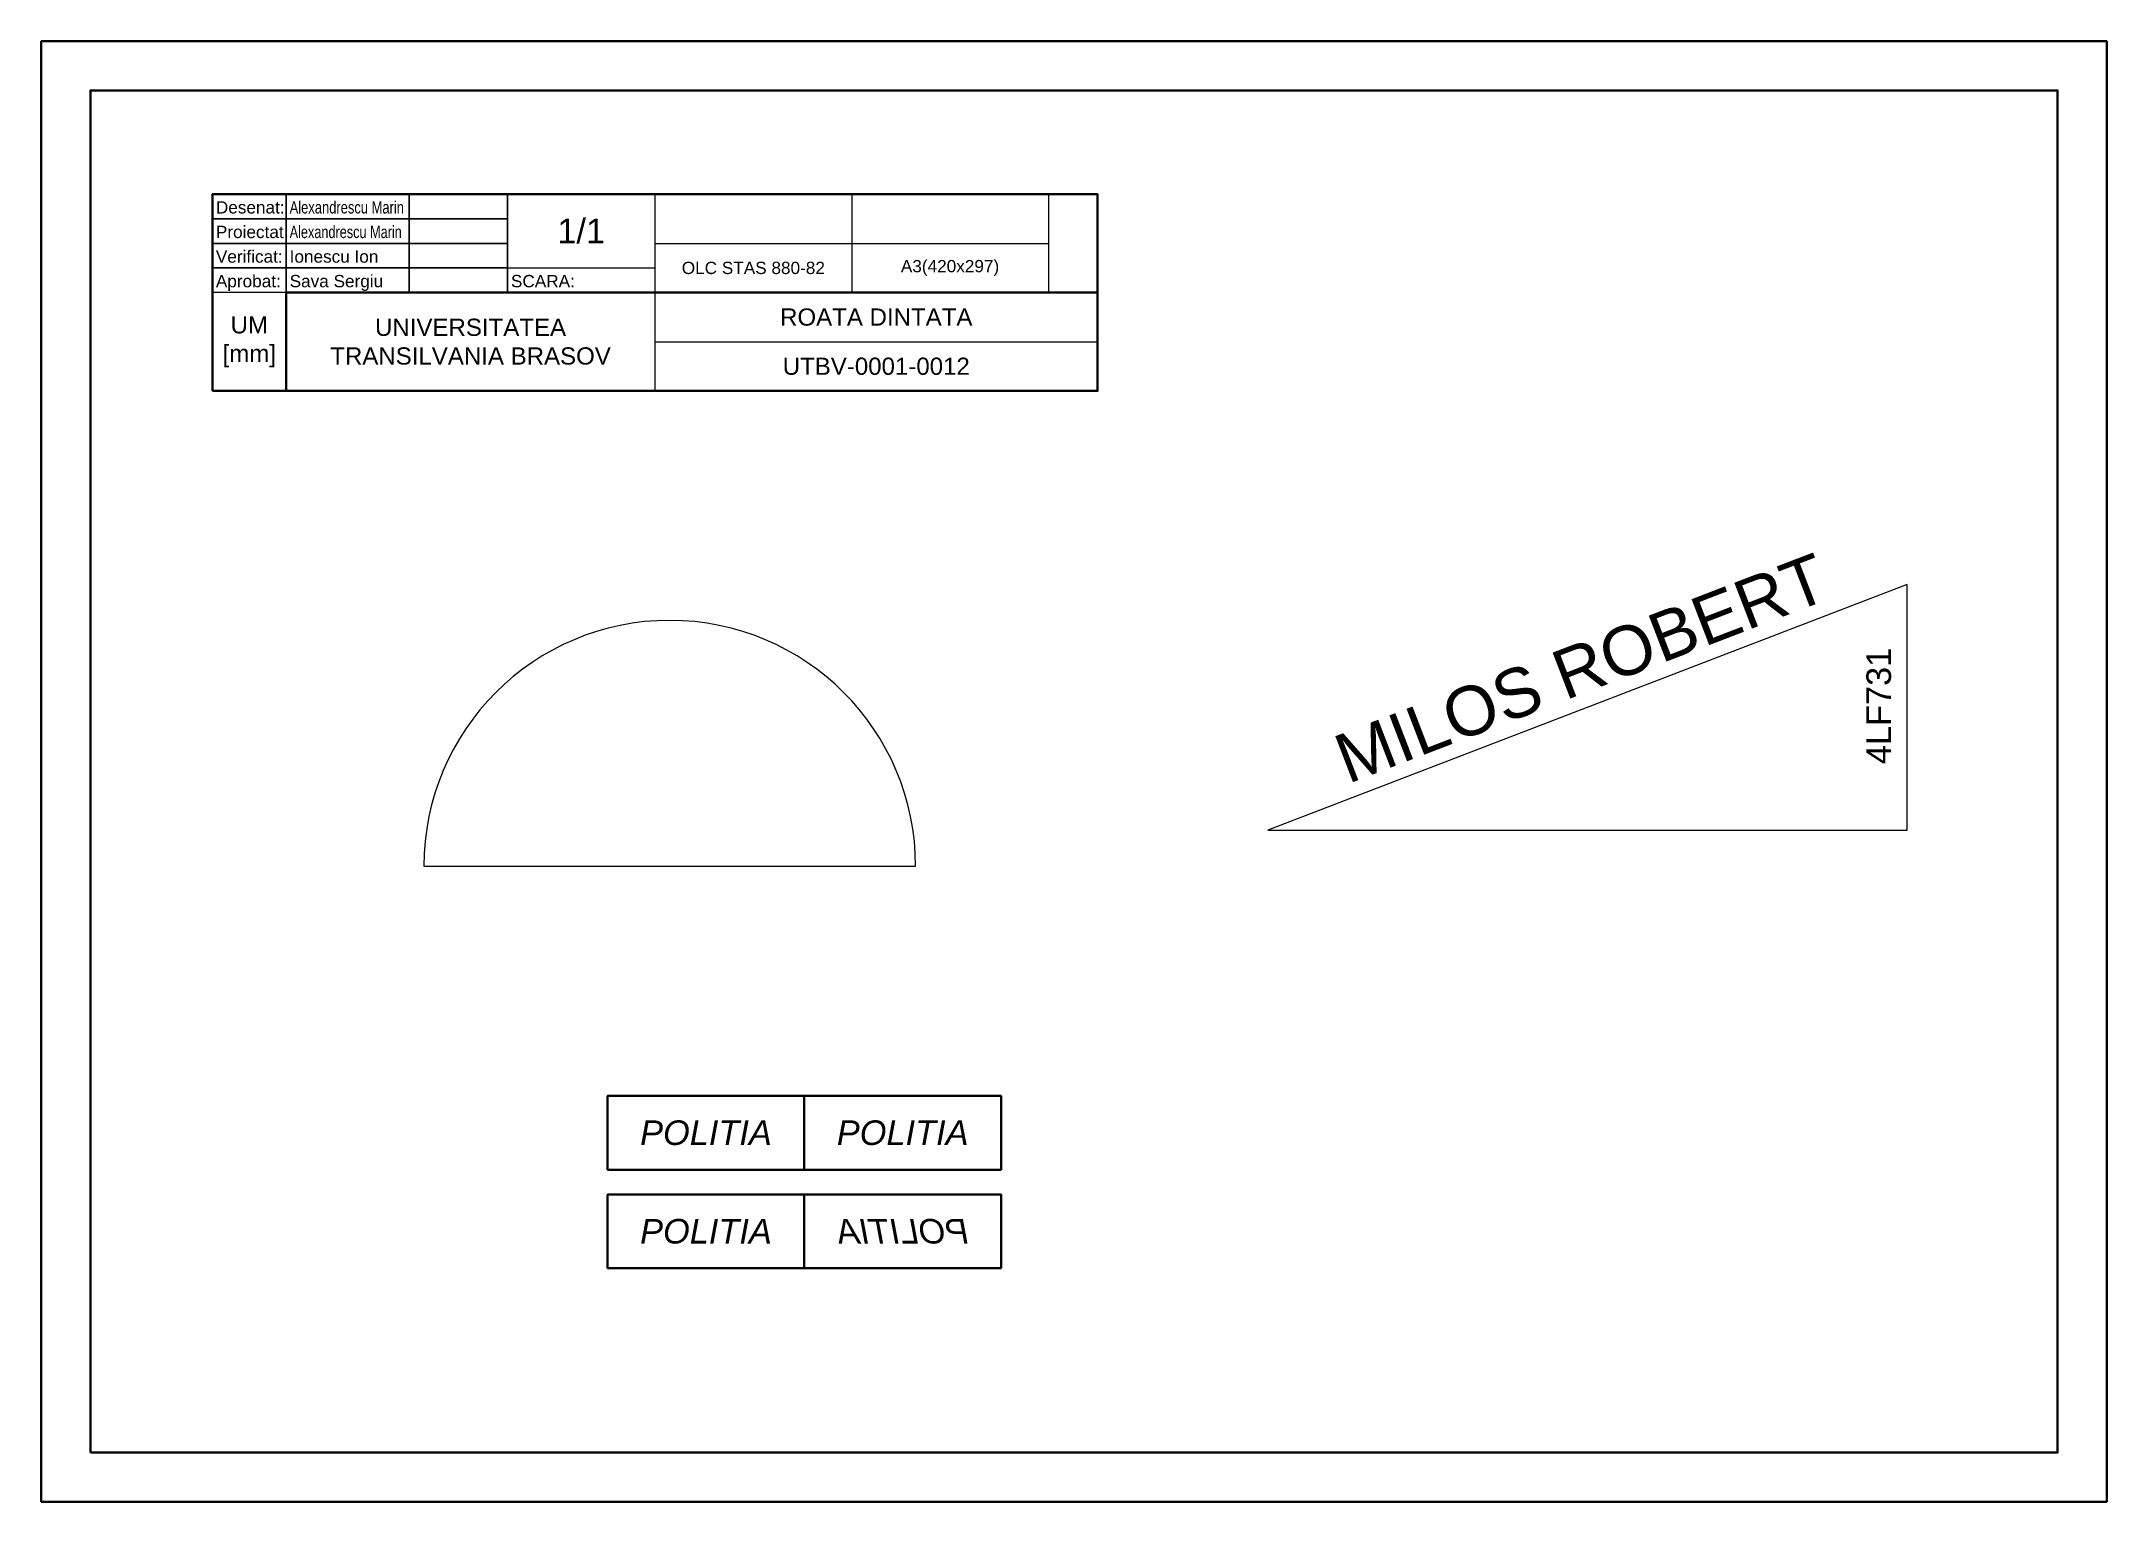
# Model space of a CAD drawing. Header units: millimetres. Extents: x 0 to 420, y 0 to 297.
import ezdxf

# ---------------------------------------------------------------- set-up
doc = ezdxf.new("R2010")
doc.units = ezdxf.units.MM
doc.layers.get('0').update_dxf_attribs({"lineweight": 35})
doc.layers.add('cote', color=7, linetype='Continuous', lineweight=0)
doc.styles.get("Standard").update_dxf_attribs({"font": 'arial.ttf'})

msp = doc.modelspace()

# ---------------------------------------------------------------- linework, layer by layer
for q in [(214.79, 245.9), (49.79, 225.9)]:
    msp.add_line((49.79, 245.9), q)
for points in [[(0, 0), (420, 0), (420, 297), (0, 297)], [(10, 10), (410, 10), (410, 287), (10, 287)], [(34.79, 225.9), (214.79, 225.9), (214.79, 265.9), (34.79, 265.9)], [(115.16, 67.51), (155.16, 67.51), (155.16, 82.51), (115.16, 82.51)], [(195.16, 67.51), (155.16, 67.51), (155.16, 82.51), (195.16, 82.51)], [(115.16, 47.47), (155.16, 47.47), (155.16, 62.47), (115.16, 62.47)], [(195.16, 47.47), (155.16, 47.47), (155.16, 62.47), (195.16, 62.47)]]:
    msp.add_lwpolyline(points, close=True)
at = {"layer": 'cote'}
for p, q in [((164.79, 265.9), (164.79, 245.9)), ((204.79, 265.9), (204.79, 245.9)), ((124.79, 255.9), (204.79, 255.9)), ((94.79, 250.9), (124.79, 250.9)), ((124.79, 245.9), (124.79, 225.9)), ((124.79, 235.9), (214.79, 235.9)), ((379.4, 186.54), (249.4, 136.54)), ((379.4, 136.54), (379.4, 186.54)), ((249.4, 136.54), (379.4, 136.54)), ((77.79, 129.24), (177.79, 129.24))]:
    msp.add_line(p, q, dxfattribs=at)
for points in [[(34.79, 265.9), (49.79, 265.9), (49.79, 260.9), (34.79, 260.9)], [(49.79, 265.9), (74.79, 265.9), (74.79, 260.9), (49.79, 260.9)], [(74.79, 265.9), (94.79, 265.9), (94.79, 260.9), (74.79, 260.9)], [(94.79, 265.9), (124.79, 265.9), (124.79, 245.9), (94.79, 245.9)], [(34.79, 260.9), (49.79, 260.9), (49.79, 255.9), (34.79, 255.9)], [(49.79, 260.9), (74.79, 260.9), (74.79, 255.9), (49.79, 255.9)], [(74.79, 260.9), (94.79, 260.9), (94.79, 255.9), (74.79, 255.9)], [(34.79, 255.9), (49.79, 255.9), (49.79, 250.9), (34.79, 250.9)], [(49.79, 255.9), (74.79, 255.9), (74.79, 250.9), (49.79, 250.9)], [(74.79, 255.9), (94.79, 255.9), (94.79, 250.9), (74.79, 250.9)], [(34.79, 250.9), (49.79, 250.9), (49.79, 245.9), (34.79, 245.9)], [(49.79, 250.9), (74.79, 250.9), (74.79, 245.9), (49.79, 245.9)], [(74.79, 250.9), (94.79, 250.9), (94.79, 245.9), (74.79, 245.9)]]:
    msp.add_lwpolyline(points, close=True, dxfattribs=at)
msp.add_arc((127.79, 129.24), 50, 0, 180, dxfattribs=at)

# ---------------------------------------------------------------- texts
at = {"attachment_point": 5}
for s, width, gutter_width, insert, char_height in [('OLC STAS 880-82', 40, 12.5, (144.79, 250.9), 2.5), ('A3(420x297)', 40, 12.5, (184.79, 250.9), 2.5), ('UM [mm]', 15, 12.5, (42.29, 235.9), 3.5), ('UNIVERSITATEA TRANSILVANIA BRASOV', 75, 12.5, (87.29, 235.9), 3.5), ('ROATA DINTATA', 90, 12.5, (169.79, 240.9), 3.5), ('UTBV-0001-0012', 90, 12.5, (169.79, 230.9), 3.5), ('{\\fArial|b0|i1|c238|p34;POLITIA}', 40, 25, (135.16, 75.01), 5), ('{\\fArial|b0|i1|c238|p34;POLITIA}', 40, 25, (175.16, 75.01), 5), ('{\\fArial|b0|i1|c238|p34;POLITIA}', 40, 25, (135.16, 54.97), 5)]:
    msp.add_mtext_dynamic_manual_height_columns(s, width=width, gutter_width=gutter_width, heights=[0], dxfattribs=dict(at, insert=insert, char_height=char_height))
at = {"extrusion": (0, 0, -1), "insert": (175.16, 54.97), "char_height": 5, "attachment_point": 5, "text_direction": (-1, 0, 0)}
msp.add_mtext_dynamic_manual_height_columns('{\\fArial|b0|i1|c238|p34;POLITIA}', width=40, gutter_width=25, heights=[0], dxfattribs=at)
at = {"layer": 'cote'}
for width, p in [(0.753281, (50.5, 261.98)), (0.738865, (50.5, 256.98))]:
    msp.add_text('Alexandrescu Marin', height=2.5, dxfattribs=dict(at, width=width)).set_placement(p)
for s, p in [('Desenat:', (35.5, 261.98)), ('Proiectat:', (35.5, 256.98)), ('Verificat:', (35.5, 251.98)), ('Ionescu Ion', (50.5, 251.98)), ('Aprobat:', (35.5, 246.98)), ('Sava Sergiu', (50.5, 246.98)), ('SCARA:', (95.5, 246.98))]:
    msp.add_text(s, height=2.5, dxfattribs=at).set_placement(p)
for s, height, rotation, p in [('MILOS ROBERT', 10, 21.0375, (265.66, 145.93)), ('4LF731', 5, 90, (376.13, 149.98))]:
    msp.add_text(s, height=height, rotation=rotation, dxfattribs=at).set_placement(p)
at = {"layer": 'cote', "insert": (109.79, 258.4), "char_height": 5, "attachment_point": 5}
msp.add_mtext_dynamic_manual_height_columns('1/1', width=30, gutter_width=12.5, heights=[0], dxfattribs=at)

doc.saveas('drawing.dxf')
